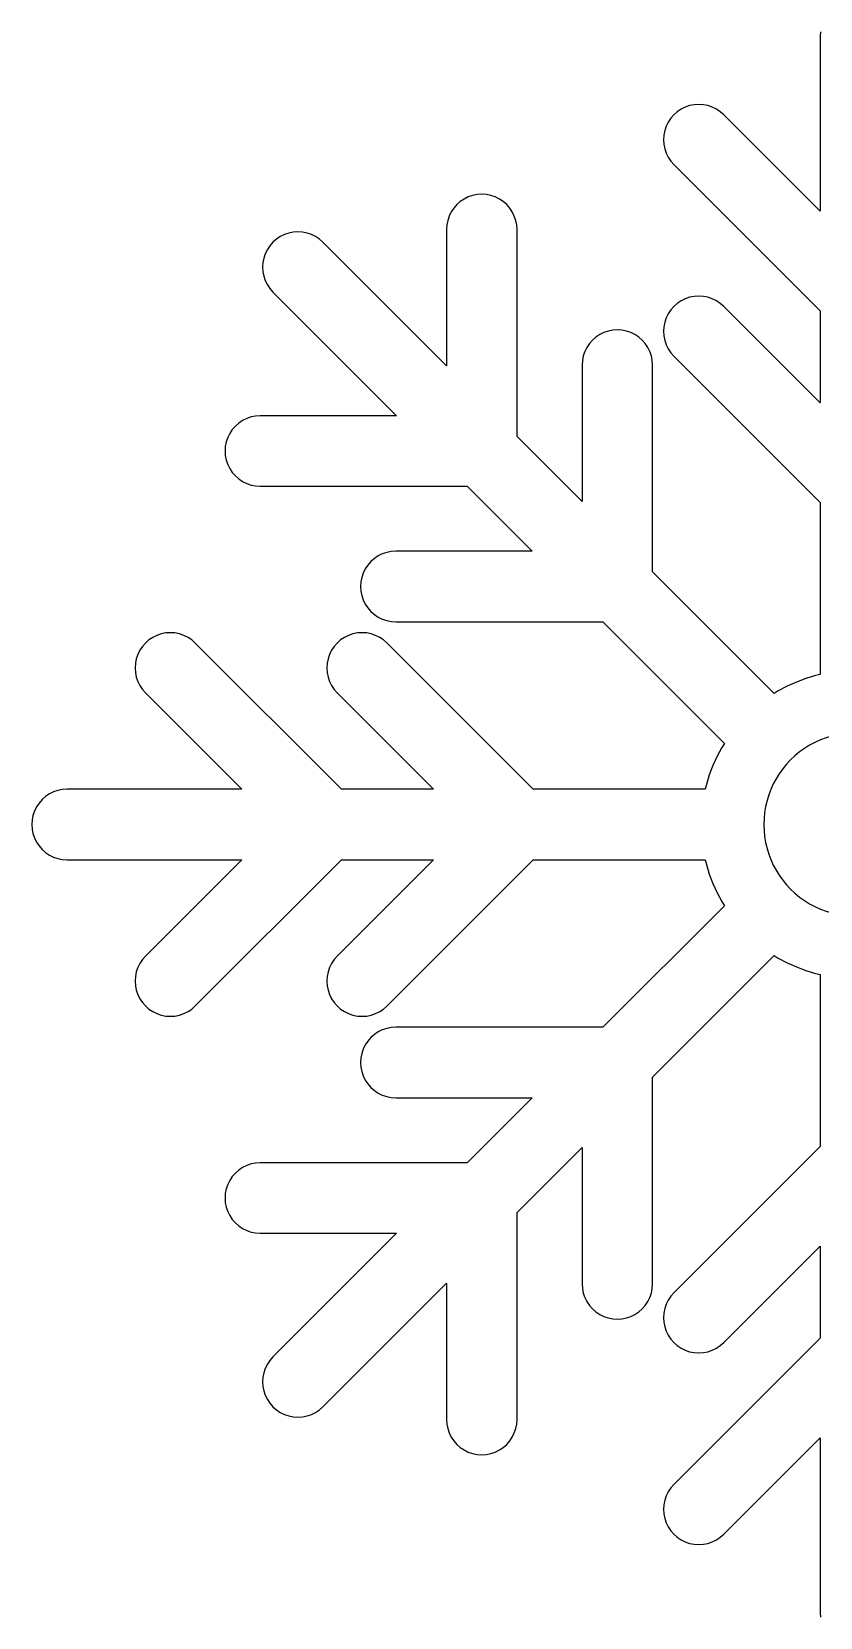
# Model space of a CAD drawing. Extents: x 0 to 210, y 0 to 297.
# Drawn here: x 93.6 to 119, y 93.1 to 144.2 of the extents above; entities that cross this region are included whole.
import ezdxf

# ---------------------------------------------------------------- set-up
doc = ezdxf.new("R2010")
doc.units = 0
doc.layers.add('Layer_1', color=7, linetype='CONTINUOUS')

msp = doc.modelspace()

# ---------------------------------------------------------------- linework, layer by layer
at = {"layer": 'Layer_1', "color": 7}
for p, q in [((119.04645, 144.242224), (119.03673, 144.093925)), ((119.03673, 144.093925), (119.03673, 138.458424)), ((114.32311, 141.565524), (114.22513, 141.453823)), ((114.43484, 141.663526), (114.32311, 141.565524)), ((114.55839, 141.746025), (114.43484, 141.663526)), ((114.69166, 141.811825), (114.55839, 141.746025)), ((114.83236, 141.859523), (114.69166, 141.811825)), ((114.97811, 141.888525), (114.83236, 141.859523)), ((115.12638, 141.898225), (114.97811, 141.888516)), ((115.27466, 141.888525), (115.12638, 141.898233)), ((115.4204, 141.859523), (115.27466, 141.888525)), ((115.56112, 141.811825), (115.4204, 141.859523)), ((115.69439, 141.746025), (115.56112, 141.811825)), ((115.81794, 141.663526), (115.69439, 141.746025)), ((115.92966, 141.565524), (115.81794, 141.663526)), ((119.03673, 138.458424), (115.92966, 141.565524)), ((114.02909, 141.056226), (114.0001, 140.910526)), ((114.07685, 141.197024), (114.02909, 141.056226)), ((114.14258, 141.330224), (114.07685, 141.197024)), ((114.22513, 141.453823), (114.14258, 141.330224)), ((114.0001, 140.910526), (113.99038, 140.762224)), ((113.99038, 140.762224), (114.0001, 140.614026)), ((114.0001, 140.614026), (114.02909, 140.468224)), ((114.02909, 140.468224), (114.07685, 140.327525)), ((114.07685, 140.327525), (114.14258, 140.194226)), ((114.14258, 140.194226), (114.22513, 140.070726)), ((114.22513, 140.070726), (114.32311, 139.959025)), ((114.32311, 139.959025), (119.03673, 135.245426)), ((107.23242, 138.557326), (107.14982, 138.433825)), ((107.33042, 138.669024), (107.23242, 138.557326)), ((107.44212, 138.767025), (107.33042, 138.669024)), ((107.56562, 138.849623), (107.44212, 138.767025)), ((107.69892, 138.915325), (107.56562, 138.849623)), ((107.83962, 138.963026), (107.69892, 138.915325)), ((107.98542, 138.992024), (107.83962, 138.963026)), ((108.13372, 139.001826), (107.98542, 138.992033)), ((108.28192, 138.992024), (108.13372, 139.001817)), ((108.42772, 138.963026), (108.28192, 138.992024)), ((108.56842, 138.915325), (108.42772, 138.963026)), ((108.70162, 138.849623), (108.56842, 138.915325)), ((108.82522, 138.767025), (108.70162, 138.849623)), ((108.93692, 138.669024), (108.82522, 138.767025)), ((109.03492, 138.557326), (108.93692, 138.669024)), ((109.11742, 138.433825), (109.03492, 138.557326)), ((107.00742, 138.014026), (106.99772, 137.865825)), ((107.03642, 138.159824), (107.00742, 138.014026)), ((107.08412, 138.300526), (107.03642, 138.159824)), ((107.14982, 138.433825), (107.08412, 138.300526)), ((109.18322, 138.300526), (109.11742, 138.433825)), ((109.23092, 138.159824), (109.18322, 138.300526)), ((109.25992, 138.014026), (109.23092, 138.159824)), ((109.26972, 137.865825), (109.259918, 138.014026)), ((101.51802, 137.554525), (101.40622, 137.456625)), ((101.64152, 137.637123), (101.51802, 137.554525)), ((101.77482, 137.702825), (101.64152, 137.637123)), ((101.91552, 137.750625), (101.77482, 137.702825)), ((102.06122, 137.779626), (101.91552, 137.750625)), ((102.20952, 137.789326), (102.06122, 137.779617)), ((102.35782, 137.779626), (102.20952, 137.789334)), ((102.50352, 137.750625), (102.35782, 137.779626)), ((102.64422, 137.702825), (102.50352, 137.750625)), ((102.77752, 137.637123), (102.64422, 137.702825)), ((102.90112, 137.554525), (102.77752, 137.637123)), ((103.01282, 137.456625), (102.90112, 137.554525)), ((106.99772, 137.865825), (106.99772, 133.471724)), ((109.26972, 131.199739), (109.26972, 137.865825)), ((101.16002, 137.088026), (101.11222, 136.947324)), ((101.22572, 137.221325), (101.16002, 137.088026)), ((101.30832, 137.344826), (101.22572, 137.221325)), ((101.40622, 137.456625), (101.30832, 137.344826)), ((106.99772, 133.471724), (103.01282, 137.456625)), ((101.08322, 136.801624), (101.07352, 136.653325)), ((101.07352, 136.653325), (101.08322, 136.505026)), ((101.11222, 136.947324), (101.08322, 136.801624)), ((101.08322, 136.505026), (101.11222, 136.359326)), ((101.11222, 136.359326), (101.16002, 136.218624)), ((101.16002, 136.218624), (101.22572, 136.085325)), ((101.22572, 136.085325), (101.30832, 135.961725)), ((101.30832, 135.961725), (101.40622, 135.850025)), ((101.40622, 135.850025), (105.39112, 131.865134)), ((114.43484, 135.486525), (114.32311, 135.388523)), ((114.55839, 135.569024), (114.43484, 135.486525)), ((114.69166, 135.634824), (114.55839, 135.569024)), ((114.83236, 135.682526), (114.69166, 135.634824)), ((114.97811, 135.711524), (114.83236, 135.682526)), ((115.12638, 135.721224), (114.97811, 135.711516)), ((115.27466, 135.711524), (115.12638, 135.721232)), ((115.4204, 135.682526), (115.27466, 135.711524)), ((115.56112, 135.634824), (115.4204, 135.682526)), ((115.69439, 135.569024), (115.56112, 135.634824)), ((115.81794, 135.486525), (115.69439, 135.569024)), ((115.92966, 135.388523), (115.81794, 135.486525)), ((114.07685, 135.020026), (114.02909, 134.879324)), ((114.14258, 135.153224), (114.07685, 135.020026)), ((114.22513, 135.276826), (114.14258, 135.153224)), ((114.32311, 135.388523), (114.22513, 135.276826)), ((119.03673, 132.281412), (115.92966, 135.388523)), ((119.03673, 135.245426), (119.03673, 132.281412)), ((111.93346, 134.481825), (111.80991, 134.399225)), ((112.06673, 134.547524), (111.93346, 134.481825)), ((112.20745, 134.595324), (112.06673, 134.547524)), ((112.35319, 134.624226), (112.20745, 134.595324)), ((112.50147, 134.634025), (112.35319, 134.624232)), ((112.64974, 134.624226), (112.50147, 134.634019)), ((112.79549, 134.595324), (112.64974, 134.624226)), ((112.93619, 134.547524), (112.79549, 134.595324)), ((113.06946, 134.481825), (112.93619, 134.547524)), ((113.19301, 134.399225), (113.06946, 134.481825)), ((114.0001, 134.733525), (113.99038, 134.585226)), ((113.99038, 134.585226), (114.0001, 134.437025)), ((114.02909, 134.879324), (114.0001, 134.733525)), ((114.0001, 134.437025), (114.02909, 134.291224)), ((111.45194, 133.932725), (111.40418, 133.792026)), ((111.51766, 134.066025), (111.45194, 133.932725)), ((111.60021, 134.189525), (111.51766, 134.066025)), ((111.69819, 134.301226), (111.60021, 134.189525)), ((111.80991, 134.399225), (111.69819, 134.301226)), ((113.30474, 134.301226), (113.19301, 134.399225)), ((113.40272, 134.189525), (113.30474, 134.301226)), ((113.48527, 134.066025), (113.40272, 134.189525)), ((113.551, 133.932725), (113.48527, 134.066025)), ((113.59876, 133.792026), (113.551, 133.932725)), ((114.02909, 134.291224), (114.07685, 134.150525)), ((114.07685, 134.150525), (114.14258, 134.017225)), ((114.14258, 134.017225), (114.22513, 133.893725)), ((114.22513, 133.893725), (114.32311, 133.782024)), ((111.37519, 133.646225), (111.36547, 133.498024)), ((111.36547, 133.498024), (111.36547, 129.103928)), ((111.40418, 133.792026), (111.37519, 133.646225)), ((113.62775, 133.646225), (113.59876, 133.792026)), ((113.63747, 133.498024), (113.62775, 133.646225)), ((113.63747, 126.831927), (113.63747, 133.498024)), ((114.32311, 133.782024), (119.03673, 129.068425)), ((100.84882, 131.855426), (100.70302, 131.826413)), ((100.99702, 131.865134), (100.84882, 131.855539)), ((105.39112, 131.865134), (100.99702, 131.865134)), ((100.09582, 131.420719), (100.01322, 131.297218)), ((100.19382, 131.532422), (100.09582, 131.420719)), ((100.30552, 131.630438), (100.19382, 131.532422)), ((100.42902, 131.713016), (100.30552, 131.630438)), ((100.56232, 131.778718), (100.42902, 131.713016)), ((100.70302, 131.826413), (100.56232, 131.778718)), ((99.87082, 130.877413), (99.861021, 130.729133)), ((99.89982, 131.023237), (99.87082, 130.877413)), ((99.94752, 131.163925), (99.89982, 131.023237)), ((100.01322, 131.297218), (99.94752, 131.163925)), ((111.36547, 129.103928), (109.26972, 131.199739)), ((99.86102, 130.729133), (99.870819, 130.580938)), ((99.87082, 130.580938), (99.89982, 130.435114)), ((99.89982, 130.435114), (99.94752, 130.294426)), ((99.94752, 130.294426), (100.01322, 130.161218)), ((100.01322, 130.161218), (100.09582, 130.037632)), ((100.09582, 130.037632), (100.19382, 129.925929)), ((100.19382, 129.925929), (100.30552, 129.827913)), ((100.30552, 129.827913), (100.42902, 129.74542)), ((100.42902, 129.74542), (100.56232, 129.679634)), ((100.56232, 129.679634), (100.70302, 129.631938)), ((100.70302, 129.631938), (100.84882, 129.602926)), ((100.84882, 129.602926), (100.99702, 129.593048)), ((100.99702, 129.593132), (107.66312, 129.593132)), ((107.66312, 129.593132), (109.75892, 127.497378)), ((119.03673, 129.068425), (119.03673, 123.525806)), ((104.67332, 127.262626), (104.56162, 127.164667)), ((104.79682, 127.345176), (104.67332, 127.262626)), ((104.93012, 127.410906), (104.79682, 127.345176)), ((105.07082, 127.458658), (104.93012, 127.410906)), ((105.21662, 127.487642), (105.07082, 127.458658)), ((105.36482, 127.497378), (105.21662, 127.487783)), ((109.75892, 127.497378), (105.36482, 127.497378)), ((104.31532, 126.796113), (104.26752, 126.655397)), ((104.38102, 126.929378), (104.31532, 126.796113)), ((104.46362, 127.052935), (104.38102, 126.929378)), ((104.56162, 127.164667), (104.46362, 127.052935)), ((117.55665, 122.912763), (113.63747, 126.831927)), ((104.23862, 126.509657), (104.228818, 126.361378)), ((104.22882, 126.361378), (104.238621, 126.213098)), ((104.26752, 126.655397), (104.23862, 126.509657)), ((104.23862, 126.213098), (104.26752, 126.067358)), ((104.26752, 126.067358), (104.31532, 125.926642)), ((104.31532, 125.926642), (104.38102, 125.793377)), ((104.38102, 125.793377), (104.46362, 125.669848)), ((104.46362, 125.669848), (104.56162, 125.558117)), ((104.56162, 125.558117), (104.67332, 125.460129)), ((104.67332, 125.460129), (104.79682, 125.377579)), ((104.79682, 125.377579), (104.93012, 125.31185)), ((104.93012, 125.31185), (105.07082, 125.264098)), ((105.07082, 125.264098), (105.21662, 125.235085)), ((105.21662, 125.235085), (105.36482, 125.22549)), ((105.36482, 125.225377), (112.03092, 125.225377)), ((112.03092, 125.225377), (115.95009, 121.306185)), ((97.53262, 124.720255), (97.40902, 124.637705)), ((97.66582, 124.785985), (97.53262, 124.720255)), ((97.80662, 124.833765), (97.66582, 124.785985)), ((97.95232, 124.862749), (97.80662, 124.833765)), ((98.10062, 124.872458), (97.95232, 124.862862)), ((98.24882, 124.862749), (98.10062, 124.872345)), ((98.39462, 124.833765), (98.24882, 124.862749)), ((98.53532, 124.785985), (98.39462, 124.833765)), ((98.66862, 124.720255), (98.53532, 124.785985)), ((98.79212, 124.637705), (98.66862, 124.720255)), ((103.70962, 124.720255), (103.58602, 124.637705)), ((103.84282, 124.785985), (103.70962, 124.720255)), ((103.98352, 124.833765), (103.84282, 124.785985)), ((104.12932, 124.862749), (103.98352, 124.833765)), ((104.27762, 124.872458), (104.12932, 124.862862)), ((104.42582, 124.862749), (104.27762, 124.872345)), ((104.57162, 124.833765), (104.42582, 124.862749)), ((104.71232, 124.785985), (104.57162, 124.833765)), ((104.84562, 124.720255), (104.71232, 124.785985)), ((104.96912, 124.637705), (104.84562, 124.720255)), ((97.11682, 124.304457), (97.05102, 124.171192)), ((97.19932, 124.428014), (97.11682, 124.304457)), ((97.29732, 124.539746), (97.19932, 124.428014)), ((97.40902, 124.637705), (97.29732, 124.539746)), ((98.90382, 124.539746), (98.79212, 124.637705)), ((103.61742, 119.826127), (98.90382, 124.539746)), ((103.29382, 124.304457), (103.22802, 124.171192)), ((103.37632, 124.428014), (103.29382, 124.304457)), ((103.47432, 124.539746), (103.37632, 124.428014)), ((103.58602, 124.637705), (103.47432, 124.539746)), ((105.08082, 124.539746), (104.96912, 124.637705)), ((109.79442, 119.826127), (105.08082, 124.539746)), ((96.97432, 123.884736), (96.96462, 123.736457)), ((96.96462, 123.736457), (96.97432, 123.588177)), ((97.00332, 124.030476), (96.97432, 123.884736)), ((97.05102, 124.171192), (97.00332, 124.030476)), ((103.15132, 123.884736), (103.14162, 123.736457)), ((103.14162, 123.736457), (103.15132, 123.588177)), ((103.18032, 124.030476), (103.15132, 123.884736)), ((103.22802, 124.171192), (103.18032, 124.030476)), ((96.97432, 123.588177), (97.00332, 123.442438)), ((97.00332, 123.442438), (97.05102, 123.301722)), ((97.05102, 123.301722), (97.11682, 123.168456)), ((97.11682, 123.168456), (97.19932, 123.0449)), ((103.15132, 123.588177), (103.18032, 123.442438)), ((103.18032, 123.442438), (103.22802, 123.301722)), ((103.22802, 123.301722), (103.29382, 123.168456)), ((103.29382, 123.168456), (103.37632, 123.0449)), ((118.27079, 123.281797), (117.97455, 123.147572)), ((118.57517, 123.396351), (118.27079, 123.281797)), ((118.8864, 123.490754), (118.57517, 123.396351)), ((119.03673, 123.525806), (118.8864, 123.490754)), ((97.19932, 123.0449), (97.29732, 122.933196)), ((97.29732, 122.933196), (100.40442, 119.826127)), ((103.37632, 123.0449), (103.47432, 122.933196)), ((103.47432, 122.933196), (106.58142, 119.826127)), ((117.68773, 122.994269), (117.55665, 122.912763)), ((117.97455, 123.147572), (117.68773, 122.994269)), ((115.86858, 121.175121), (115.71528, 120.888298)), ((115.95009, 121.306185), (115.86858, 121.175121)), ((115.71528, 120.888298), (115.58105, 120.59205)), ((115.46648, 120.287673), (115.37208, 119.976438)), ((115.58105, 120.59205), (115.46648, 120.287673)), ((94.07732, 119.591374), (93.96562, 119.493387)), ((94.20092, 119.673924), (94.07732, 119.591374)), ((94.33422, 119.739626), (94.20092, 119.673924)), ((94.47492, 119.787406), (94.33422, 119.739626)), ((94.62062, 119.81639), (94.47492, 119.787406)), ((94.76892, 119.826127), (94.62062, 119.816531)), ((100.40442, 119.826127), (94.76892, 119.826127)), ((106.58142, 119.826127), (103.61742, 119.826127)), ((115.33703, 119.826127), (109.79442, 119.826127)), ((115.37208, 119.976438), (115.33703, 119.826127)), ((93.71942, 119.124861), (93.67162, 118.984117)), ((93.78512, 119.258126), (93.71942, 119.124861)), ((93.86772, 119.381655), (93.78512, 119.258126)), ((93.96562, 119.493387), (93.86772, 119.381655)), ((93.64262, 118.838406), (93.63292, 118.690126)), ((93.63292, 118.690126), (93.64262, 118.541846)), ((93.67162, 118.984117), (93.64262, 118.838406)), ((93.64262, 118.541846), (93.67162, 118.396107)), ((93.67162, 118.396107), (93.71942, 118.255391)), ((93.71942, 118.255391), (93.78512, 118.122126)), ((93.78512, 118.122126), (93.86772, 117.998569)), ((93.86772, 117.998569), (93.96562, 117.886865)), ((93.96562, 117.886865), (94.07732, 117.788878)), ((94.07732, 117.788878), (94.20092, 117.706328)), ((94.20092, 117.706328), (94.33422, 117.640626)), ((94.33422, 117.640626), (94.47492, 117.592846)), ((94.47492, 117.592846), (94.62062, 117.563862)), ((94.62062, 117.563862), (94.76892, 117.554266)), ((94.76892, 117.554125), (100.40442, 117.554125)), ((100.40442, 117.554125), (97.29732, 114.447056)), ((98.90382, 112.840506), (103.61742, 117.554125)), ((106.58142, 117.554125), (103.47432, 114.447056)), ((103.61742, 117.554125), (106.58142, 117.554125)), ((105.08082, 112.840506), (109.79442, 117.554125)), ((109.79442, 117.554125), (115.33703, 117.554125)), ((115.33703, 117.554125), (115.37208, 117.403814)), ((115.37208, 117.403814), (115.46648, 117.092579)), ((115.46648, 117.092579), (115.58105, 116.788202)), ((115.58105, 116.788202), (115.71528, 116.491954)), ((115.95009, 116.074067), (112.03092, 112.154875)), ((115.71528, 116.491954), (115.86858, 116.205131)), ((115.86858, 116.205131), (115.95009, 116.074067)), ((97.05102, 114.07853), (97.00332, 113.937814)), ((97.11682, 114.211796), (97.05102, 114.07853)), ((97.19932, 114.335352), (97.11682, 114.211796)), ((97.29732, 114.447056), (97.19932, 114.335352)), ((103.22802, 114.07853), (103.18032, 113.937814)), ((103.29382, 114.211796), (103.22802, 114.07853)), ((103.37632, 114.335352), (103.29382, 114.211796)), ((103.47432, 114.447056), (103.37632, 114.335352)), ((113.63747, 110.548325), (117.55665, 114.467489)), ((117.55665, 114.467489), (117.68773, 114.385983)), ((117.68773, 114.385983), (117.97455, 114.23268)), ((117.97455, 114.23268), (118.27079, 114.098455)), ((118.27079, 114.098455), (118.57517, 113.983873)), ((118.57517, 113.983873), (118.8864, 113.889498)), ((96.97432, 113.792075), (96.96462, 113.643795)), ((96.96462, 113.643795), (96.97432, 113.495516)), ((97.00332, 113.937814), (96.97432, 113.792075)), ((96.97432, 113.495516), (97.00332, 113.349776)), ((103.15132, 113.792075), (103.14162, 113.643795)), ((103.14162, 113.643795), (103.15132, 113.495516)), ((103.18032, 113.937814), (103.15132, 113.792075)), ((103.15132, 113.495516), (103.18032, 113.349776)), ((118.8864, 113.889498), (119.03673, 113.854446)), ((119.03673, 113.854446), (119.03673, 108.311827)), ((97.00332, 113.349776), (97.05102, 113.20906)), ((97.05102, 113.20906), (97.11682, 113.075795)), ((97.11682, 113.075795), (97.19932, 112.952238)), ((97.19932, 112.952238), (97.29732, 112.840506)), ((103.18032, 113.349776), (103.22802, 113.20906)), ((103.22802, 113.20906), (103.29382, 113.075795)), ((103.29382, 113.075795), (103.37632, 112.952238)), ((103.37632, 112.952238), (103.47432, 112.840506)), ((97.29732, 112.840506), (97.40902, 112.742547)), ((97.40902, 112.742547), (97.53262, 112.659997)), ((97.53262, 112.659997), (97.66582, 112.594267)), ((97.66582, 112.594267), (97.80662, 112.546487)), ((97.80662, 112.546487), (97.95232, 112.517503)), ((97.95232, 112.517503), (98.10062, 112.507907)), ((98.10062, 112.507794), (98.24882, 112.51739)), ((98.24882, 112.517503), (98.39462, 112.546487)), ((98.39462, 112.546487), (98.53532, 112.594267)), ((98.53532, 112.594267), (98.66862, 112.659997)), ((98.66862, 112.659997), (98.79212, 112.742547)), ((98.79212, 112.742547), (98.90382, 112.840506)), ((103.47432, 112.840506), (103.58602, 112.742547)), ((103.58602, 112.742547), (103.70962, 112.659997)), ((103.70962, 112.659997), (103.84282, 112.594267)), ((103.84282, 112.594267), (103.98352, 112.546487)), ((103.98352, 112.546487), (104.12932, 112.517503)), ((104.12932, 112.517503), (104.27762, 112.507907)), ((104.27762, 112.507794), (104.42582, 112.51739)), ((104.42582, 112.517503), (104.57162, 112.546487)), ((104.57162, 112.546487), (104.71232, 112.594267)), ((104.71232, 112.594267), (104.84562, 112.659997)), ((104.84562, 112.659997), (104.96912, 112.742547)), ((104.96912, 112.742547), (105.08082, 112.840506)), ((104.67332, 111.920123), (104.56162, 111.822135)), ((104.79682, 112.002673), (104.67332, 111.920123)), ((104.93012, 112.068402), (104.79682, 112.002673)), ((105.07082, 112.116154), (104.93012, 112.068402)), ((105.21662, 112.145167), (105.07082, 112.116154)), ((105.36482, 112.154875), (105.21662, 112.14528)), ((112.03092, 112.154875), (105.36482, 112.154875)), ((104.31532, 111.453581), (104.26752, 111.312894)), ((104.38102, 111.586875), (104.31532, 111.453581)), ((104.46362, 111.710404), (104.38102, 111.586875)), ((104.56162, 111.822135), (104.46362, 111.710404)), ((104.23862, 111.167154), (104.228818, 111.018874)), ((104.22882, 111.018874), (104.238621, 110.870595)), ((104.26752, 111.312894), (104.23862, 111.167154)), ((104.23862, 110.870595), (104.26752, 110.724855)), ((104.26752, 110.724855), (104.31532, 110.584139)), ((104.31532, 110.584139), (104.38102, 110.450874)), ((104.38102, 110.450874), (104.46362, 110.327317)), ((113.63747, 103.882236), (113.63747, 110.548325)), ((104.46362, 110.327317), (104.56162, 110.215585)), ((104.56162, 110.215585), (104.67332, 110.117626)), ((104.67332, 110.117626), (104.79682, 110.035076)), ((104.79682, 110.035076), (104.93012, 109.969346)), ((104.93012, 109.969346), (105.07082, 109.921594)), ((105.07082, 109.921594), (105.21662, 109.892582)), ((105.21662, 109.892582), (105.36482, 109.882986)), ((105.36482, 109.882874), (109.75892, 109.882874)), ((109.75892, 109.882874), (107.66312, 107.78712)), ((109.26972, 106.180513), (111.36547, 108.276324)), ((111.36547, 108.276324), (111.36547, 103.882236)), ((119.03673, 108.311827), (114.32311, 103.598236)), ((100.09582, 107.34262), (100.01322, 107.219034)), ((100.19382, 107.454323), (100.09582, 107.34262)), ((100.30552, 107.552311), (100.19382, 107.454323)), ((100.42902, 107.634832), (100.30552, 107.552311)), ((100.56232, 107.700618), (100.42902, 107.634832)), ((100.70302, 107.748314), (100.56232, 107.700618)), ((100.84882, 107.777326), (100.70302, 107.748314)), ((100.99702, 107.78712), (100.84882, 107.777242)), ((107.66312, 107.78712), (100.99702, 107.78712)), ((99.89982, 106.945138), (99.87082, 106.799314)), ((99.94752, 107.085826), (99.89982, 106.945138)), ((100.01322, 107.219034), (99.94752, 107.085826)), ((99.86102, 106.651119), (99.870819, 106.502811)), ((99.87082, 106.799314), (99.861021, 106.651119)), ((99.87082, 106.502811), (99.89982, 106.357015)), ((99.89982, 106.357015), (99.94752, 106.216327)), ((99.94752, 106.216327), (100.01322, 106.083034)), ((100.01322, 106.083034), (100.09582, 105.959533)), ((100.09582, 105.959533), (100.19382, 105.84783)), ((100.19382, 105.84783), (100.30552, 105.749814)), ((109.26972, 99.514424), (109.26972, 106.180513)), ((100.30552, 105.749814), (100.42902, 105.667236)), ((100.42902, 105.667236), (100.56232, 105.601534)), ((100.56232, 105.601534), (100.70302, 105.55381)), ((100.70302, 105.55381), (100.84882, 105.524826)), ((100.84882, 105.524826), (100.99702, 105.515231)), ((100.99702, 105.515118), (105.39112, 105.515118)), ((105.39112, 105.515118), (101.40622, 101.530225)), ((115.92966, 101.991714), (119.03673, 105.098812)), ((119.03673, 105.098812), (119.03673, 102.134829)), ((103.01282, 99.923618), (106.99772, 103.908511)), ((106.99772, 103.908511), (106.99772, 99.514424)), ((111.36547, 103.882236), (111.37519, 103.734013)), ((113.62775, 103.734013), (113.63747, 103.882236)), ((111.37519, 103.734013), (111.40418, 103.588217)), ((111.40418, 103.588217), (111.45194, 103.44753)), ((111.45194, 103.44753), (111.51766, 103.314236)), ((111.51766, 103.314236), (111.60021, 103.190736)), ((113.40272, 103.190736), (113.48527, 103.314236)), ((113.48527, 103.314236), (113.551, 103.44753)), ((113.551, 103.44753), (113.59876, 103.588217)), ((113.59876, 103.588217), (113.62775, 103.734013)), ((114.14258, 103.363032), (114.07685, 103.22971)), ((114.22513, 103.486533), (114.14258, 103.363032)), ((114.32311, 103.598236), (114.22513, 103.486533)), ((111.60021, 103.190736), (111.69819, 103.079032)), ((111.69819, 103.079032), (111.80991, 102.981016)), ((111.80991, 102.981016), (111.93346, 102.898438)), ((111.93346, 102.898438), (112.06673, 102.832737)), ((112.06673, 102.832737), (112.20745, 102.784928)), ((112.20745, 102.784928), (112.35319, 102.756029)), ((112.35319, 102.756029), (112.50147, 102.746151)), ((112.50147, 102.746236), (112.64974, 102.756113)), ((112.64974, 102.756029), (112.79549, 102.784928)), ((112.79549, 102.784928), (112.93619, 102.832737)), ((112.93619, 102.832737), (113.06946, 102.898438)), ((113.06946, 102.898438), (113.19301, 102.981016)), ((113.19301, 102.981016), (113.30474, 103.079032)), ((113.30474, 103.079032), (113.40272, 103.190736)), ((114.0001, 102.943227), (113.99038, 102.795032)), ((113.99038, 102.795032), (114.0001, 102.646724)), ((114.02909, 103.089023), (114.0001, 102.943227)), ((114.07685, 103.22971), (114.02909, 103.089023)), ((114.0001, 102.646724), (114.02909, 102.500928)), ((114.02909, 102.500928), (114.07685, 102.360212)), ((114.07685, 102.360212), (114.14258, 102.227031)), ((114.14258, 102.227031), (114.22513, 102.103418)), ((114.22513, 102.103418), (114.32311, 101.991714)), ((119.03673, 102.134829), (114.32311, 97.421238)), ((114.32311, 101.991714), (114.43484, 101.893727)), ((114.43484, 101.893727), (114.55839, 101.811233)), ((114.55839, 101.811233), (114.69166, 101.745419)), ((114.69166, 101.745419), (114.83236, 101.697724)), ((114.83236, 101.697724), (114.97811, 101.668711)), ((115.27466, 101.668711), (115.4204, 101.697724)), ((115.4204, 101.697724), (115.56112, 101.745419)), ((115.56112, 101.745419), (115.69439, 101.811233)), ((115.69439, 101.811233), (115.81794, 101.893727)), ((115.81794, 101.893727), (115.92966, 101.991714)), ((101.22572, 101.294936), (101.16002, 101.161614)), ((101.30832, 101.418521), (101.22572, 101.294936)), ((101.40622, 101.530225), (101.30832, 101.418521)), ((114.97811, 101.668711), (115.12638, 101.659116)), ((115.12638, 101.659031), (115.27466, 101.668626)), ((101.08322, 100.875215), (101.07352, 100.726936)), ((101.07352, 100.726936), (101.08322, 100.578628)), ((101.11222, 101.020926), (101.08322, 100.875215)), ((101.16002, 101.161614), (101.11222, 101.020926)), ((101.08322, 100.578628), (101.11222, 100.432916)), ((101.11222, 100.432916), (101.16002, 100.292229)), ((101.16002, 100.292229), (101.22572, 100.158935)), ((101.22572, 100.158935), (101.30832, 100.035435)), ((101.30832, 100.035435), (101.40622, 99.923618)), ((101.40622, 99.923618), (101.51802, 99.825715)), ((101.51802, 99.825715), (101.64152, 99.743137)), ((101.64152, 99.743137), (101.77482, 99.677436)), ((101.77482, 99.677436), (101.91552, 99.629627)), ((102.50352, 99.629627), (102.64422, 99.677436)), ((102.64422, 99.677436), (102.77752, 99.743137)), ((102.77752, 99.743137), (102.90112, 99.825715)), ((102.90112, 99.825715), (103.01282, 99.923618)), ((101.91552, 99.629627), (102.06122, 99.600615)), ((102.06122, 99.600615), (102.20952, 99.591019)), ((102.20952, 99.590935), (102.35782, 99.60053)), ((102.35782, 99.600615), (102.50352, 99.629627)), ((106.99772, 99.514424), (107.00742, 99.366229)), ((107.00742, 99.366229), (107.03642, 99.220433)), ((107.03642, 99.220433), (107.08412, 99.079717)), ((109.18322, 99.079717), (109.23092, 99.220433)), ((109.23092, 99.220433), (109.25992, 99.366229)), ((109.25992, 99.366229), (109.269721, 99.514424)), ((107.08412, 99.079717), (107.14982, 98.946424)), ((107.14982, 98.946424), (107.23242, 98.822923)), ((107.23242, 98.822923), (107.33042, 98.71122)), ((107.33042, 98.71122), (107.44212, 98.613232)), ((108.82522, 98.613232), (108.93692, 98.71122)), ((108.93692, 98.71122), (109.03492, 98.822923)), ((109.03492, 98.822923), (109.11742, 98.946424)), ((109.11742, 98.946424), (109.18322, 99.079717)), ((115.92966, 95.814717), (119.03673, 98.921814)), ((119.03673, 98.921814), (119.03673, 93.286316)), ((107.44212, 98.613232), (107.56562, 98.530626)), ((107.56562, 98.530626), (107.69892, 98.464924)), ((107.69892, 98.464924), (107.83962, 98.417229)), ((107.83962, 98.417229), (107.98542, 98.388216)), ((107.98542, 98.388216), (108.13372, 98.378339)), ((108.13372, 98.378423), (108.28192, 98.388301)), ((108.28192, 98.388216), (108.42772, 98.417229)), ((108.42772, 98.417229), (108.56842, 98.464924)), ((108.56842, 98.464924), (108.70162, 98.530626)), ((108.70162, 98.530626), (108.82522, 98.613232)), ((114.14258, 97.186034), (114.07685, 97.052713)), ((114.22513, 97.309535), (114.14258, 97.186034)), ((114.32311, 97.421238), (114.22513, 97.309535)), ((114.0001, 96.766229), (113.99038, 96.618034)), ((113.99038, 96.618034), (114.0001, 96.469726)), ((114.02909, 96.912025), (114.0001, 96.766229)), ((114.07685, 97.052713), (114.02909, 96.912025)), ((114.0001, 96.469726), (114.02909, 96.324015)), ((114.02909, 96.324015), (114.07685, 96.183214)), ((114.07685, 96.183214), (114.14258, 96.050034)), ((114.14258, 96.050034), (114.22513, 95.92642)), ((114.22513, 95.92642), (114.32311, 95.814717)), ((114.32311, 95.814717), (114.43484, 95.716729)), ((114.43484, 95.716729), (114.55839, 95.634236)), ((114.55839, 95.634236), (114.69166, 95.568421)), ((114.69166, 95.568421), (114.83236, 95.520726)), ((115.4204, 95.520726), (115.56112, 95.568421)), ((115.56112, 95.568421), (115.69439, 95.634236)), ((115.69439, 95.634236), (115.81794, 95.716729)), ((115.81794, 95.716729), (115.92966, 95.814717)), ((114.83236, 95.520726), (114.97811, 95.491713)), ((114.97811, 95.491713), (115.12638, 95.482118)), ((115.12638, 95.482033), (115.27466, 95.491629)), ((115.27466, 95.491713), (115.4204, 95.520726)), ((119.03673, 93.286316), (119.04645, 93.138036))]:
    msp.add_line(p, q, dxfattribs=at)
for points in [[(121.64772, 121.244901), (120.734987, 121.771868), (119.610453, 121.771868), (118.69772, 121.244901)], [(118.69772, 121.244901), (117.784987, 120.717934), (117.22272, 119.74406), (117.22272, 118.690126)], [(117.22272, 118.690126), (117.22272, 117.636193), (117.784987, 116.662318), (118.69772, 116.135351)], [(118.69772, 116.135351), (119.610453, 115.608384), (120.734987, 115.608384), (121.64772, 116.135351)]]:
    msp.add_open_spline(points, degree=3, dxfattribs=at)

doc.saveas('drawing.dxf')
